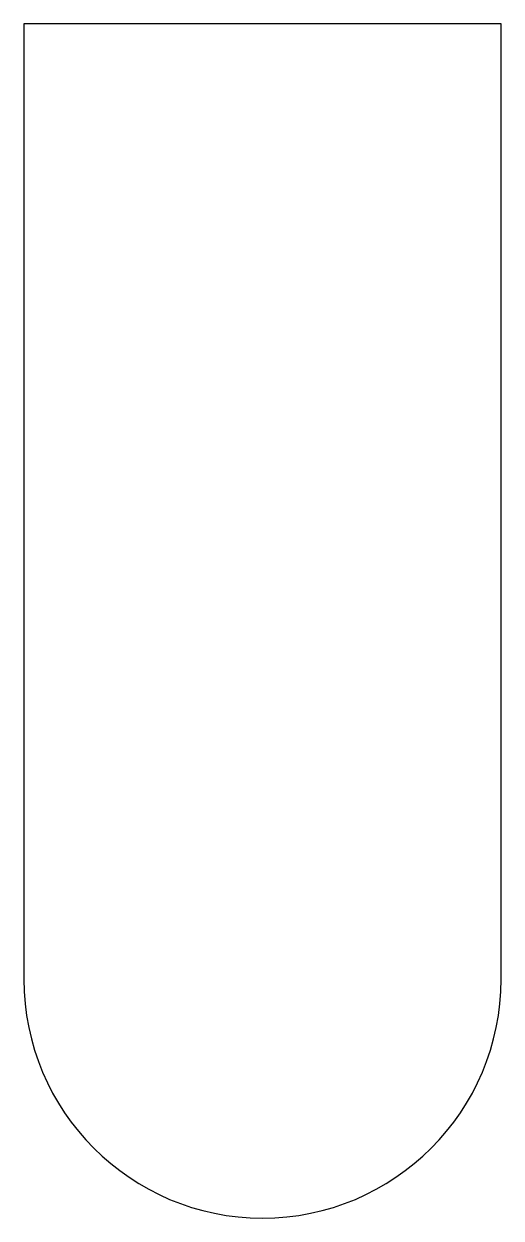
# Model space of a CAD drawing. Header units: millimetres. Extents: x 0 to 40, y -20 to 80.
import ezdxf

# ---------------------------------------------------------------- set-up
doc = ezdxf.new("R2010")
doc.units = ezdxf.units.MM
doc.layers.get('0').update_dxf_attribs({"linetype": 'CONTINUOUS'})

msp = doc.modelspace()

# ---------------------------------------------------------------- linework, layer by layer
for p, q in [((40, 80), (0, 80)), ((0, 80), (0, 0)), ((40, 0), (40, 80))]:
    msp.add_line(p, q)
msp.add_arc((20, 0), 20, -180, 0)

doc.saveas('drawing.dxf')
